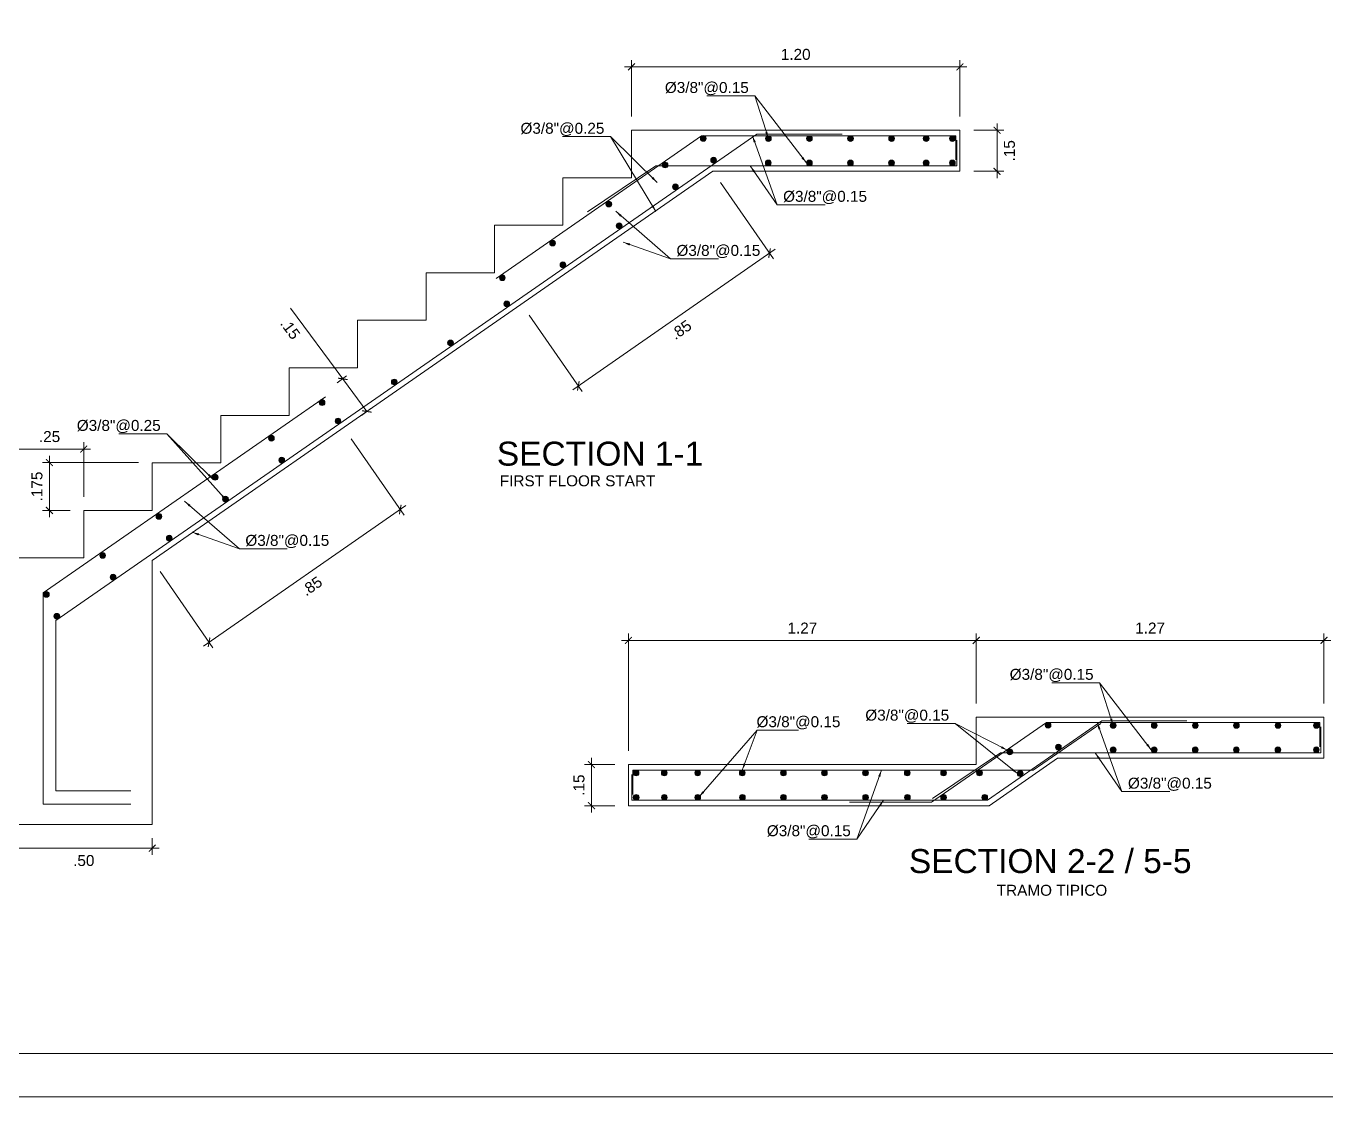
# Model space of a CAD drawing. Header units: millimetres. Extents: x -59 to 123, y 54 to 155.
# Drawn here: x -3.4 to 6.09, y 54.35 to 62.17 of the extents above; entities that cross this region are included whole.
import ezdxf

# ---------------------------------------------------------------- set-up
doc = ezdxf.new("R2010")
doc.units = ezdxf.units.MM
doc.linetypes.add('CONTINUA', pattern=[0])
doc.layers.get('0').update_dxf_attribs({"lineweight": 9})
doc.layers.get('Defpoints').update_dxf_attribs({"lineweight": 0})
for name, color, linetype, lineweight in [('ACERO', 150, 'CONTINUA', 40), ('COTA', 4, 'Continuous', 9), ('DET-CORTE', 86, 'Continuous', 50), ('pluma2', 4, 'Continuous', 20)]:
    doc.layers.add(name, color=color, linetype=linetype, lineweight=lineweight)
doc.layers.add('TEXTO', color=2, linetype='Continuous')
doc.styles.add('estilo1', font='arial.ttf')
doc.styles.add('LUIS', font='arial.ttf')
doc.dimstyles.new('luis', dxfattribs={"dimtxt": 0.08, "dimasz": 0.05, "dimexe": 0.05, "dimexo": 0.1, "dimgap": 0.05, "dimtad": 2, "dimzin": 4, "dimdsep": 46, "dimtxsty": 'LUIS', "dimblk": 'ARCHTICK', "dimcen": 2, "dimdle": 0.05, "dimclrd": 256, "dimclre": 256, "dimclrt": 56, "dimaunit": 1, "dimadec": 0, "dimazin": 0, "dimtfac": 1, "dimtix": 1, "dimtmove": 0, "dimatfit": 3, "dimfxl": 1, "dimlwd": -1, "dimlwe": -1, "dimarcsym": 0})

# ---------------------------------------------------------------- blocks, each defined once
blk = doc.blocks.new('_ArchTick')
at = {"color": 0, "linetype": 'ByBlock', "const_width": 0.15}
blk.add_lwpolyline([(-0.5, -0.5), (0.5, 0.5)], dxfattribs=at)
blk = doc.blocks.new('*D653')
at = {"layer": 'COTA', "transparency": 16777216}
for p, q in [((-2.5808, 58.9797), (-3.2817, 58.9797)), ((-3.2317, 59.0297), (-3.2317, 58.5807)), ((-3.0808, 58.6307), (-3.2817, 58.6307))]:
    blk.add_line(p, q, dxfattribs=at)
at = {"layer": 'Defpoints', "color": 0, "transparency": 16777216}
for p in [(-2.4808, 58.9797), (-3.2317, 58.6307), (-2.9808, 58.6307)]:
    blk.add_point(p, dxfattribs=at)
at = {"layer": 'COTA', "transparency": 16777216, "xscale": 0.05, "yscale": 0.05, "zscale": 0.05}
for p, rotation in [((-3.2317, 58.9797), 90), ((-3.2317, 58.6307), 270)]:
    blk.add_blockref('_ArchTick', p, dxfattribs=dict(at, rotation=rotation))
at = {"layer": 'COTA', "color": 56, "lineweight": 5, "transparency": 16777216, "insert": (-3.3225, 58.8052), "char_height": 0.08, "attachment_point": 5, "rotation": 90, "style": 'LUIS'}
blk.add_mtext('.175', dxfattribs=at)
blk = doc.blocks.new('*D654')
at = {"layer": 'COTA', "transparency": 16777216}
for p, q in [((-3.5308, 59.0785), (-2.9308, 59.0785)), ((-3.4808, 58.3682), (-3.4808, 59.1285)), ((-2.9808, 58.7307), (-2.9808, 59.1285))]:
    blk.add_line(p, q, dxfattribs=at)
at = {"layer": 'Defpoints', "color": 0, "transparency": 16777216}
for p in [(-2.9808, 59.0785), (-2.9808, 58.6307), (-3.4808, 58.2682)]:
    blk.add_point(p, dxfattribs=at)
at = {"layer": 'COTA', "transparency": 16777216, "xscale": 0.05, "yscale": 0.05, "zscale": 0.05, "rotation": 180}
blk.add_blockref('_ArchTick', (-3.4808, 59.0785), dxfattribs=at)
at = {"layer": 'COTA', "transparency": 16777216, "xscale": 0.05, "yscale": 0.05, "zscale": 0.05}
blk.add_blockref('_ArchTick', (-2.9808, 59.0785), dxfattribs=at)
at = {"layer": 'COTA', "color": 56, "lineweight": 5, "transparency": 16777216, "insert": (-3.2308, 59.1693), "char_height": 0.08, "attachment_point": 5, "style": 'LUIS'}
blk.add_mtext('.25', dxfattribs=at)
blk = doc.blocks.new('*D657')
at = {"layer": 'COTA', "transparency": 16777216}
for p, q in [((3.6897, 61.4567), (3.6897, 61.0567)), ((3.5192, 61.4067), (3.7397, 61.4067)), ((3.5192, 61.1067), (3.7397, 61.1067))]:
    blk.add_line(p, q, dxfattribs=at)
at = {"layer": 'Defpoints', "color": 0, "transparency": 16777216}
for p in [(3.4192, 61.4067), (3.4192, 61.1067), (3.6897, 61.1067)]:
    blk.add_point(p, dxfattribs=at)
at = {"layer": 'COTA', "transparency": 16777216, "xscale": 0.05, "yscale": 0.05, "zscale": 0.05}
for p, rotation in [((3.6897, 61.4067), 90), ((3.6897, 61.1067), 270)]:
    blk.add_blockref('_ArchTick', p, dxfattribs=dict(at, rotation=rotation))
at = {"layer": 'COTA', "color": 56, "lineweight": 5, "transparency": 16777216, "insert": (3.7805, 61.2567), "char_height": 0.08, "attachment_point": 5, "rotation": 90, "style": 'LUIS'}
blk.add_mtext('.15', dxfattribs=at)
blk = doc.blocks.new('*D1000')
at = {"layer": 'COTA', "transparency": 16777216}
for p, q in [((-3.4808, 56.2367), (-3.4808, 56.1143)), ((-2.4808, 56.2367), (-2.4808, 56.1143)), ((-2.4308, 56.1643), (-3.5308, 56.1643))]:
    blk.add_line(p, q, dxfattribs=at)
at = {"layer": 'Defpoints', "color": 0, "transparency": 16777216}
for p in [(-3.4808, 56.3367), (-2.4808, 56.3367), (-3.4808, 56.1643)]:
    blk.add_point(p, dxfattribs=at)
at = {"layer": 'COTA', "transparency": 16777216, "xscale": 0.05, "yscale": 0.05, "zscale": 0.05, "rotation": 180}
blk.add_blockref('_ArchTick', (-3.4808, 56.1643), dxfattribs=at)
at = {"layer": 'COTA', "transparency": 16777216, "xscale": 0.05, "yscale": 0.05, "zscale": 0.05}
blk.add_blockref('_ArchTick', (-2.4808, 56.1643), dxfattribs=at)
at = {"layer": 'COTA', "color": 56, "lineweight": 5, "transparency": 16777216, "insert": (-2.9808, 56.0735), "char_height": 0.08, "attachment_point": 5, "style": 'LUIS'}
blk.add_mtext('.50', dxfattribs=at)
blk = doc.blocks.new('*D658')
at = {"layer": 'COTA', "transparency": 16777216}
for p, q in [((-1.0893, 59.5912), (-1.4715, 60.1069)), ((-1.0611, 59.6121), (-1.1295, 59.5615)), ((-0.9128, 59.3531), (-1.1191, 59.6314)), ((-0.8847, 59.374), (-0.953, 59.3234))]:
    blk.add_line(p, q, dxfattribs=at)
at = {"layer": 'Defpoints', "color": 0, "transparency": 16777216}
for p in [(-0.9808, 59.6717), (-0.9128, 59.3531), (-0.8043, 59.4336)]:
    blk.add_point(p, dxfattribs=at)
at = {"layer": 'COTA', "transparency": 16777216, "xscale": 0.05, "yscale": 0.05, "zscale": 0.05}
for p, rotation in [((-1.0893, 59.5912), 126.5460230882835), ((-0.9128, 59.3531), 306.5460230882835)]:
    blk.add_blockref('_ArchTick', p, dxfattribs=dict(at, rotation=rotation))
at = {"layer": 'COTA', "color": 56, "lineweight": 5, "transparency": 16777216, "insert": (-1.4728, 59.9561), "char_height": 0.08, "attachment_point": 5, "rotation": 306.54602, "style": 'LUIS'}
blk.add_mtext('.15', dxfattribs=at)
blk = doc.blocks.new('*D660')
at = {"layer": 'COTA', "transparency": 16777216}
for p, q in [((-1.0272, 59.1526), (-0.6408, 58.5959)), ((-2.107, 57.6392), (-0.6282, 58.6655)), ((-2.4238, 58.1833), (-2.0374, 57.6267))]:
    blk.add_line(p, q, dxfattribs=at)
at = {"layer": 'Defpoints', "color": 0, "transparency": 16777216}
for p in [(-1.0842, 59.2348), (-0.6693, 58.637), (-2.4808, 58.2655)]:
    blk.add_point(p, dxfattribs=at)
at = {"layer": 'COTA', "transparency": 16777216, "xscale": 0.05, "yscale": 0.05, "zscale": 0.05}
for p, rotation in [((-0.6693, 58.637), 34.76064800282512), ((-2.0659, 57.6677), 214.7606480028251)]:
    blk.add_blockref('_ArchTick', p, dxfattribs=dict(at, rotation=rotation))
at = {"layer": 'COTA', "color": 56, "lineweight": 5, "transparency": 16777216, "insert": (-1.3158, 58.0777), "char_height": 0.08, "attachment_point": 5, "rotation": 34.76065, "style": 'LUIS'}
blk.add_mtext('.85', dxfattribs=at)
blk = doc.blocks.new('*D661')
at = {"layer": 'COTA', "transparency": 16777216}
for p, q in [((1.6701, 61.0245), (2.0565, 60.4678)), ((0.5903, 59.5111), (2.069, 60.5374)), ((0.2735, 60.0553), (0.6598, 59.4986))]:
    blk.add_line(p, q, dxfattribs=at)
at = {"layer": 'Defpoints', "color": 0, "transparency": 16777216}
for p in [(1.6131, 61.1067), (2.028, 60.5089), (0.2165, 60.1374)]:
    blk.add_point(p, dxfattribs=at)
at = {"layer": 'COTA', "transparency": 16777216, "xscale": 0.05, "yscale": 0.05, "zscale": 0.05}
for p, rotation in [((2.028, 60.5089), 34.7606480028267), ((0.6313, 59.5396), 214.7606480028267)]:
    blk.add_blockref('_ArchTick', p, dxfattribs=dict(at, rotation=rotation))
at = {"layer": 'COTA', "color": 56, "lineweight": 5, "transparency": 16777216, "insert": (1.3814, 59.9496), "char_height": 0.08, "attachment_point": 5, "rotation": 34.76065, "style": 'LUIS'}
blk.add_mtext('.85', dxfattribs=at)
blk = doc.blocks.new('*D1001')
at = {"layer": 'COTA', "transparency": 16777216}
for p, q in [((1.0192, 61.5067), (1.0192, 61.9194)), ((3.4192, 61.5067), (3.4192, 61.9194)), ((0.9692, 61.8694), (3.4692, 61.8694))]:
    blk.add_line(p, q, dxfattribs=at)
at = {"layer": 'Defpoints', "color": 0, "transparency": 16777216}
for p in [(3.4192, 61.8694), (1.0192, 61.4067), (3.4192, 61.4067)]:
    blk.add_point(p, dxfattribs=at)
at = {"layer": 'COTA', "transparency": 16777216, "xscale": 0.05, "yscale": 0.05, "zscale": 0.05, "rotation": 180}
blk.add_blockref('_ArchTick', (1.0192, 61.8694), dxfattribs=at)
at = {"layer": 'COTA', "transparency": 16777216, "xscale": 0.05, "yscale": 0.05, "zscale": 0.05}
blk.add_blockref('_ArchTick', (3.4192, 61.8694), dxfattribs=at)
at = {"layer": 'COTA', "color": 56, "lineweight": 5, "transparency": 16777216, "insert": (2.2192, 61.9602), "char_height": 0.08, "attachment_point": 5, "style": 'LUIS'}
blk.add_mtext('1.20', dxfattribs=at)
blk = doc.blocks.new('*D662')
at = {"layer": 'COTA', "transparency": 16777216}
for p, q in [((6.3483, 57.1713), (6.3483, 56.7713)), ((6.1778, 57.1213), (6.3983, 57.1213)), ((6.1778, 56.8213), (6.3983, 56.8213))]:
    blk.add_line(p, q, dxfattribs=at)
at = {"layer": 'Defpoints', "color": 0, "transparency": 16777216}
for p in [(6.0778, 57.1213), (6.0778, 56.8213), (6.3483, 56.8213)]:
    blk.add_point(p, dxfattribs=at)
at = {"layer": 'COTA', "transparency": 16777216, "xscale": 0.05, "yscale": 0.05, "zscale": 0.05}
for p, rotation in [((6.3483, 57.1213), 90), ((6.3483, 56.8213), 270)]:
    blk.add_blockref('_ArchTick', p, dxfattribs=dict(at, rotation=rotation))
at = {"layer": 'COTA', "color": 56, "lineweight": 5, "transparency": 16777216, "insert": (6.4392, 56.9713), "char_height": 0.08, "attachment_point": 5, "rotation": 90, "style": 'LUIS'}
blk.add_mtext('.15', dxfattribs=at)
blk = doc.blocks.new('*D663')
at = {"layer": 'COTA', "transparency": 16777216}
for p, q in [((3.4878, 57.6813), (6.1278, 57.6813)), ((3.5378, 57.2213), (3.5378, 57.7313)), ((6.0778, 57.2213), (6.0778, 57.7313))]:
    blk.add_line(p, q, dxfattribs=at)
at = {"layer": 'Defpoints', "color": 0, "transparency": 16777216}
for p in [(6.0778, 57.6813), (3.5378, 57.1213), (6.0778, 57.1213)]:
    blk.add_point(p, dxfattribs=at)
at = {"layer": 'COTA', "transparency": 16777216, "xscale": 0.05, "yscale": 0.05, "zscale": 0.05, "rotation": 180}
blk.add_blockref('_ArchTick', (3.5378, 57.6813), dxfattribs=at)
at = {"layer": 'COTA', "transparency": 16777216, "xscale": 0.05, "yscale": 0.05, "zscale": 0.05}
blk.add_blockref('_ArchTick', (6.0778, 57.6813), dxfattribs=at)
at = {"layer": 'COTA', "color": 56, "lineweight": 5, "transparency": 16777216, "insert": (4.8078, 57.7715), "char_height": 0.08, "attachment_point": 5, "style": 'LUIS'}
blk.add_mtext('1.27', dxfattribs=at)
blk = doc.blocks.new('*D664')
at = {"layer": 'COTA', "transparency": 16777216}
for p, q in [((0.7274, 56.8243), (0.7274, 56.4243)), ((0.8978, 56.7743), (0.6774, 56.7743)), ((0.8978, 56.4743), (0.6774, 56.4743))]:
    blk.add_line(p, q, dxfattribs=at)
at = {"layer": 'Defpoints', "color": 0, "transparency": 16777216}
for p in [(0.9978, 56.7743), (0.7274, 56.4743), (0.9978, 56.4743)]:
    blk.add_point(p, dxfattribs=at)
at = {"layer": 'COTA', "transparency": 16777216, "xscale": 0.05, "yscale": 0.05, "zscale": 0.05}
for p, rotation in [((0.7274, 56.7743), 90), ((0.7274, 56.4743), 270)]:
    blk.add_blockref('_ArchTick', p, dxfattribs=dict(at, rotation=rotation))
at = {"layer": 'COTA', "color": 56, "lineweight": 5, "transparency": 16777216, "insert": (0.6365, 56.6243), "char_height": 0.08, "attachment_point": 5, "rotation": 90, "style": 'LUIS'}
blk.add_mtext('.15', dxfattribs=at)
blk = doc.blocks.new('*D1002')
at = {"layer": 'COTA', "transparency": 16777216}
for p, q in [((3.5878, 57.6813), (0.9478, 57.6813)), ((0.9978, 56.8743), (0.9978, 57.7313)), ((3.5378, 57.2213), (3.5378, 57.7313))]:
    blk.add_line(p, q, dxfattribs=at)
at = {"layer": 'Defpoints', "color": 0, "transparency": 16777216}
for p in [(0.9978, 57.6813), (3.5378, 57.1213), (0.9978, 56.7743)]:
    blk.add_point(p, dxfattribs=at)
at = {"layer": 'COTA', "transparency": 16777216, "xscale": 0.05, "yscale": 0.05, "zscale": 0.05, "rotation": 180}
blk.add_blockref('_ArchTick', (0.9978, 57.6813), dxfattribs=at)
at = {"layer": 'COTA', "transparency": 16777216, "xscale": 0.05, "yscale": 0.05, "zscale": 0.05}
blk.add_blockref('_ArchTick', (3.5378, 57.6813), dxfattribs=at)
at = {"layer": 'COTA', "color": 56, "lineweight": 5, "transparency": 16777216, "insert": (2.2678, 57.7715), "char_height": 0.08, "attachment_point": 5, "style": 'LUIS'}
blk.add_mtext('1.27', dxfattribs=at)

msp = doc.modelspace()

# ---------------------------------------------------------------- hatches: boundary and pattern name
at = {"layer": 'ACERO', "lineweight": 5}
for points in [[(1.5466, 61.3678, -1), (1.5408, 61.3262, -1)], [(1.5645, 61.3441, -1), (1.5229, 61.3499, -1)], [(2.0225, 61.3665, -1), (2.0166, 61.3249, -1)], [(2.0403, 61.3428, -1), (1.9988, 61.3486, -1)], [(2.3225, 61.3665, -1), (2.3166, 61.3249, -1)], [(2.3403, 61.3428, -1), (2.2988, 61.3486, -1)], [(2.6225, 61.3665, -1), (2.6166, 61.3249, -1)], [(2.6403, 61.3428, -1), (2.5988, 61.3486, -1)], [(2.9225, 61.3665, -1), (2.9166, 61.3249, -1)], [(2.9403, 61.3428, -1), (2.8988, 61.3486, -1)], [(3.1752, 61.3665, -1), (3.1694, 61.3249, -1)], [(3.1931, 61.3428, -1), (3.1515, 61.3486, -1)], [(3.3667, 61.3665, -1), (3.3609, 61.3249, -1)], [(3.3846, 61.3428, -1), (3.343, 61.3486, -1)], [(1.2676, 61.1737, -1), (1.2618, 61.1321, -1)], [(1.2855, 61.15, -1), (1.2439, 61.1558, -1)], [(1.6225, 61.2087, -1), (1.6167, 61.1671, -1)], [(1.6404, 61.185, -1), (1.5988, 61.1908, -1)], [(2.022, 61.1885, -1), (2.0162, 61.1469, -1)], [(2.0399, 61.1648, -1), (1.9983, 61.1706, -1)], [(2.322, 61.1885, -1), (2.3162, 61.1469, -1)], [(2.3399, 61.1648, -1), (2.2983, 61.1706, -1)], [(2.622, 61.1885, -1), (2.6162, 61.1469, -1)], [(2.6399, 61.1648, -1), (2.5983, 61.1706, -1)], [(2.922, 61.1885, -1), (2.9162, 61.1469, -1)], [(2.9399, 61.1648, -1), (2.8983, 61.1706, -1)], [(3.1747, 61.1885, -1), (3.1689, 61.1469, -1)], [(3.1926, 61.1648, -1), (3.151, 61.1706, -1)], [(3.3663, 61.1885, -1), (3.3605, 61.1469, -1)], [(3.3842, 61.1648, -1), (3.3426, 61.1706, -1)], [(1.3435, 61.0146, -1), (1.3377, 60.973, -1)], [(1.3614, 60.9909, -1), (1.3198, 60.9967, -1)], [(0.8569, 60.8886, -1), (0.8511, 60.847, -1)], [(0.8748, 60.8649, -1), (0.8332, 60.8707, -1)], [(0.9328, 60.7295, -1), (0.927, 60.6879, -1)], [(0.9507, 60.7058, -1), (0.9091, 60.7116, -1)], [(0.4461, 60.6036, -1), (0.4403, 60.562, -1)], [(0.464, 60.5799, -1), (0.4224, 60.5857, -1)], [(0.522, 60.4445, -1), (0.5162, 60.4029, -1)], [(0.5399, 60.4208, -1), (0.4983, 60.4266, -1)], [(0.0793, 60.3504, -1), (0.0735, 60.3088, -1)], [(0.0972, 60.3267, -1), (0.0556, 60.3325, -1)], [(0.1112, 60.1594, -1), (0.1054, 60.1178, -1)], [(0.1291, 60.1357, -1), (0.0875, 60.1415, -1)], [(-0.2995, 59.8743, -1), (-0.3053, 59.8327, -1)], [(-0.2816, 59.8506, -1), (-0.3232, 59.8564, -1)], [(-0.7103, 59.5892, -1), (-0.7161, 59.5476, -1)], [(-0.6924, 59.5655, -1), (-0.734, 59.5713, -1)], [(-1.2375, 59.4383, -1), (-1.2433, 59.3967, -1)], [(-1.2196, 59.4146, -1), (-1.2611, 59.4204, -1)], [(-1.1211, 59.3042, -1), (-1.1269, 59.2626, -1)], [(-1.1032, 59.2805, -1), (-1.1448, 59.2863, -1)], [(-1.6078, 59.1782, -1), (-1.6136, 59.1366, -1)], [(-1.5899, 59.1545, -1), (-1.6315, 59.1603, -1)], [(-1.5319, 59.0191, -1), (-1.5377, 58.9775, -1)], [(-1.514, 58.9954, -1), (-1.5556, 59.0012, -1)], [(-2.0185, 58.8931, -1), (-2.0243, 58.8515, -1)], [(-2.0006, 58.8694, -1), (-2.0422, 58.8752, -1)], [(-1.9426, 58.734, -1), (-1.9484, 58.6924, -1)], [(-1.9247, 58.7103, -1), (-1.9663, 58.7161, -1)], [(-2.4293, 58.608, -1), (-2.4351, 58.5664, -1)], [(-2.4114, 58.5843, -1), (-2.453, 58.5901, -1)], [(-2.3534, 58.4489, -1), (-2.3592, 58.4073, -1)], [(-2.3355, 58.4252, -1), (-2.3771, 58.431, -1)], [(-2.8401, 58.323, -1), (-2.8459, 58.2814, -1)], [(-2.8222, 58.2993, -1), (-2.8638, 58.3051, -1)], [(-2.7642, 58.1639, -1), (-2.77, 58.1223, -1)], [(-2.7463, 58.1402, -1), (-2.7879, 58.146, -1)], [(-3.2508, 58.0379, -1), (-3.2566, 57.9963, -1)], [(-3.2329, 58.0142, -1), (-3.2745, 58.02, -1)], [(-3.1749, 57.8788, -1), (-3.1807, 57.8372, -1)], [(-3.157, 57.8551, -1), (-3.1986, 57.8609, -1)], [(4.0652, 57.0824, -1), (4.0594, 57.0408, -1)], [(4.0831, 57.0587, -1), (4.0415, 57.0645, -1)], [(4.5411, 57.0811, -1), (4.5353, 57.0395, -1)], [(4.559, 57.0574, -1), (4.5174, 57.0632, -1)], [(4.8411, 57.0811, -1), (4.8353, 57.0395, -1)], [(4.859, 57.0574, -1), (4.8174, 57.0632, -1)], [(5.1411, 57.0811, -1), (5.1353, 57.0395, -1)], [(5.159, 57.0574, -1), (5.1174, 57.0632, -1)], [(5.4411, 57.0811, -1), (5.4353, 57.0395, -1)], [(5.459, 57.0574, -1), (5.4174, 57.0632, -1)], [(5.7448, 57.0811, -1), (5.739, 57.0395, -1)], [(5.7627, 57.0574, -1), (5.7211, 57.0632, -1)], [(6.0254, 57.0811, -1), (6.0196, 57.0395, -1)], [(6.0433, 57.0574, -1), (6.0017, 57.0632, -1)], [(3.7863, 56.8883, -1), (3.7805, 56.8467, -1)], [(3.8042, 56.8646, -1), (3.7626, 56.8704, -1)], [(4.1411, 56.9233, -1), (4.1353, 56.8817, -1)], [(4.159, 56.8996, -1), (4.1174, 56.9054, -1)], [(4.5406, 56.9031, -1), (4.5348, 56.8615, -1)], [(4.5585, 56.8794, -1), (4.5169, 56.8852, -1)], [(4.8406, 56.9031, -1), (4.8348, 56.8615, -1)], [(4.8585, 56.8794, -1), (4.8169, 56.8852, -1)], [(5.1406, 56.9031, -1), (5.1348, 56.8615, -1)], [(5.1585, 56.8794, -1), (5.1169, 56.8852, -1)], [(5.4406, 56.9031, -1), (5.4348, 56.8615, -1)], [(5.4585, 56.8794, -1), (5.4169, 56.8852, -1)], [(5.7443, 56.9031, -1), (5.7385, 56.8615, -1)], [(5.7622, 56.8794, -1), (5.7206, 56.8852, -1)], [(6.0249, 56.9031, -1), (6.0191, 56.8615, -1)], [(6.0428, 56.8794, -1), (6.0012, 56.8852, -1)], [(1.0503, 56.7341, 1), (1.0561, 56.6925, 1)], [(1.0324, 56.7104, 1), (1.074, 56.7162, 1)], [(1.2563, 56.7341, 1), (1.2621, 56.6925, 1)], [(1.2384, 56.7104, 1), (1.28, 56.7162, 1)], [(1.5002, 56.7341, 1), (1.506, 56.6925, 1)], [(1.4823, 56.7104, 1), (1.5239, 56.7162, 1)], [(1.8262, 56.7341, 1), (1.832, 56.6925, 1)], [(1.8083, 56.7104, 1), (1.8499, 56.7162, 1)], [(2.1262, 56.7341, 1), (2.132, 56.6925, 1)], [(2.1083, 56.7104, 1), (2.1499, 56.7162, 1)], [(2.4262, 56.7341, 1), (2.432, 56.6925, 1)], [(2.4083, 56.7104, 1), (2.4499, 56.7162, 1)], [(2.7262, 56.7341, 1), (2.732, 56.6925, 1)], [(2.7083, 56.7104, 1), (2.7499, 56.7162, 1)], [(3.0314, 56.7341, 1), (3.0372, 56.6925, 1)], [(3.0135, 56.7104, 1), (3.0551, 56.7162, 1)], [(3.2963, 56.7341, 1), (3.3021, 56.6925, 1)], [(3.2784, 56.7104, 1), (3.32, 56.7162, 1)], [(3.559, 56.7341, 1), (3.5648, 56.6925, 1)], [(3.5411, 56.7104, 1), (3.5827, 56.7162, 1)], [(3.8622, 56.7292, -1), (3.8564, 56.6876, -1)], [(3.8801, 56.7055, -1), (3.8385, 56.7113, -1)], [(1.0508, 56.5561, 1), (1.0566, 56.5145, 1)], [(1.0329, 56.5324, 1), (1.0745, 56.5382, 1)], [(1.2568, 56.5561, 1), (1.2626, 56.5145, 1)], [(1.2389, 56.5324, 1), (1.2805, 56.5382, 1)], [(1.5006, 56.5561, 1), (1.5065, 56.5145, 1)], [(1.4828, 56.5324, 1), (1.5243, 56.5382, 1)], [(1.8267, 56.5561, 1), (1.8325, 56.5145, 1)], [(1.8088, 56.5324, 1), (1.8504, 56.5382, 1)], [(2.1267, 56.5561, 1), (2.1325, 56.5145, 1)], [(2.1088, 56.5324, 1), (2.1504, 56.5382, 1)], [(2.4267, 56.5561, 1), (2.4325, 56.5145, 1)], [(2.4088, 56.5324, 1), (2.4504, 56.5382, 1)], [(2.7267, 56.5561, 1), (2.7325, 56.5145, 1)], [(2.7088, 56.5324, 1), (2.7504, 56.5382, 1)], [(3.0319, 56.5561, 1), (3.0377, 56.5145, 1)], [(3.014, 56.5324, 1), (3.0556, 56.5382, 1)], [(3.2968, 56.5561, 1), (3.3026, 56.5145, 1)], [(3.2789, 56.5324, 1), (3.3205, 56.5382, 1)], [(3.5968, 56.5561, 1), (3.6026, 56.5145, 1)], [(3.5789, 56.5324, 1), (3.6205, 56.5382, 1)]]:
    msp.add_hatch(color=256, dxfattribs=at).paths.add_polyline_path(points)

# ---------------------------------------------------------------- linework, layer by layer
for p, q in [((1.9355, 61.3791), (-3.1848, 57.8256)), ((1.5317, 61.3667), (0.0305, 60.3248)), ((1.5317, 61.3667), (3.3882, 61.3667)), ((1.9355, 61.3791), (2.558, 61.3791)), ((3.3882, 61.3667), (3.3882, 61.1896)), ((3.3951, 61.1467), (3.3951, 61.3353)), ((1.197, 61.1467), (3.3951, 61.1467)), ((-1.2141, 59.4611), (-3.2782, 58.0286)), ((-3.2782, 58.0286), (-3.2782, 56.4854)), ((-3.1848, 57.8256), (-3.1848, 56.583)), ((4.0504, 57.0813), (3.2114, 56.4991)), ((4.4542, 57.0937), (3.6192, 56.5143)), ((3.9538, 56.7343), (4.4481, 57.0743)), ((4.0504, 57.0813), (6.0468, 57.0813)), ((4.4542, 57.0937), (5.0766, 57.0937)), ((6.0468, 57.0813), (6.0468, 56.9042)), ((6.0538, 56.8613), (6.0538, 57.0499)), ((3.7156, 56.8613), (6.0538, 56.8613)), ((1.0219, 56.5143), (1.0219, 56.7029)), ((3.9538, 56.7343), (1.0289, 56.7343)), ((1.0289, 56.7343), (1.0289, 56.5572)), ((-3.1848, 56.583), (-2.6374, 56.583)), ((3.6192, 56.5143), (1.0219, 56.5143)), ((3.2114, 56.4991), (2.6114, 56.4991)), ((-3.2782, 56.4854), (-2.6374, 56.4854))]:
    msp.add_line(p, q, dxfattribs=at)
at = {"layer": 'ACERO', "linetype": 'Continuous', "lineweight": 5, "ltscale": 0.01}
for p, q in [((1.197, 61.1467), (0.6992, 60.8116)), ((3.7156, 56.8613), (3.2179, 56.5263))]:
    msp.add_line(p, q, dxfattribs=at)
at = {"layer": 'ACERO', "lineweight": 5}
for centre in [(1.5437, 61.347), (2.0196, 61.3457), (2.3196, 61.3457), (2.6196, 61.3457), (2.9196, 61.3457), (3.1723, 61.3457), (3.3638, 61.3457), (1.2647, 61.1529), (1.6196, 61.1879), (2.0191, 61.1677), (2.3191, 61.1677), (2.6191, 61.1677), (2.9191, 61.1677), (3.1718, 61.1677), (3.3634, 61.1677), (1.3406, 60.9938), (0.854, 60.8678), (0.9299, 60.7087), (0.4432, 60.5828), (0.5191, 60.4237), (0.0764, 60.3296), (0.1083, 60.1386), (-0.3024, 59.8535), (-0.7132, 59.5684), (-1.2404, 59.4175), (-1.124, 59.2834), (-1.6107, 59.1574), (-1.5348, 58.9983), (-2.0214, 58.8723), (-1.9455, 58.7132), (-2.4322, 58.5872), (-2.3563, 58.4281), (-2.843, 58.3022), (-2.7671, 58.1431), (-3.2537, 58.0171), (-3.1778, 57.858), (4.0623, 57.0616), (4.5382, 57.0603), (4.8382, 57.0603), (5.1382, 57.0603), (5.4382, 57.0603), (5.7419, 57.0603), (6.0225, 57.0603), (3.7834, 56.8675), (4.1382, 56.9025), (4.5377, 56.8823), (4.8377, 56.8823), (5.1377, 56.8823), (5.4377, 56.8823), (5.7414, 56.8823), (6.022, 56.8823), (1.0532, 56.7133), (1.2592, 56.7133), (1.5031, 56.7133), (1.8291, 56.7133), (2.1291, 56.7133), (2.4291, 56.7133), (2.7291, 56.7133), (3.0343, 56.7133), (3.2992, 56.7133), (3.5619, 56.7133), (3.8593, 56.7084), (1.0537, 56.5353), (1.2597, 56.5353), (1.5035, 56.5353), (1.8296, 56.5353), (2.1296, 56.5353), (2.4296, 56.5353), (2.7296, 56.5353), (3.0348, 56.5353), (3.2997, 56.5353), (3.5997, 56.5353)]:
    msp.add_circle(centre, 0.021, dxfattribs=at)
at = {"layer": 'Defpoints', "lineweight": 5, "ltscale": 0.5}
msp.add_lwpolyline([(-14.6883, 54.3471), (29.5617, 54.3471), (29.5617, 84.1298), (-14.6883, 84.1298)], close=True, dxfattribs=at)
at = {"layer": 'DET-CORTE', "lineweight": 5, "ltscale": 0.5}
msp.add_lwpolyline([(-14.3704, 54.6651), (29.2437, 54.6651), (29.2437, 83.8118), (-14.3704, 83.8118)], close=True, dxfattribs=at)
at = {"layer": 'pluma2', "lineweight": 5}
for p, q in [((3.4192, 61.4067), (3.4192, 61.1067)), ((-2.4808, 58.2655), (1.6131, 61.1067)), ((6.0778, 57.1213), (6.0778, 56.8213)), ((3.6317, 56.4743), (4.1317, 56.8213)), ((0.9978, 56.7743), (0.9978, 56.4743))]:
    msp.add_line(p, q, dxfattribs=at)
at = {"layer": 'pluma2', "linetype": 'Continuous', "lineweight": 5, "ltscale": 0.01}
for p, q in [((1.6131, 61.1067), (3.4192, 61.1067)), ((-2.4808, 56.3367), (-2.4808, 58.2655)), ((4.1317, 56.8213), (6.0778, 56.8213)), ((3.6317, 56.4743), (0.9978, 56.4743)), ((-3.4808, 56.3367), (-2.4808, 56.3367))]:
    msp.add_line(p, q, dxfattribs=at)
for points in [[(1.0192, 61.0597), (1.0192, 61.4067), (3.4192, 61.4067)], [(0.5192, 60.7127), (0.5192, 61.0597), (1.0192, 61.0597)], [(0.0192, 60.3657), (0.0192, 60.7127), (0.5192, 60.7127)], [(-0.4808, 60.0187), (-0.4808, 60.3657), (0.0192, 60.3657)], [(-0.9808, 59.6717), (-0.9808, 60.0187), (-0.4808, 60.0187)], [(-1.4808, 59.3247), (-1.4808, 59.6717), (-0.9808, 59.6717)], [(-1.9808, 58.9777), (-1.9808, 59.3247), (-1.4808, 59.3247)], [(-2.4808, 58.6307), (-2.4808, 58.9777), (-1.9808, 58.9777)], [(-2.9808, 58.2837), (-2.9808, 58.6307), (-2.4808, 58.6307)], [(-3.4808, 57.9367), (-3.4808, 58.2837), (-2.9808, 58.2837)], [(6.0778, 57.1213), (3.5378, 57.1213), (3.5378, 56.7743), (0.9978, 56.7743)]]:
    msp.add_lwpolyline(points, dxfattribs=at)

# ---------------------------------------------------------------- texts
at = {"layer": 'TEXTO', "lineweight": 5, "ltscale": 0.1, "style": 'estilo1'}
for s, p in [('Ø3/8"@0.15', (1.2635, 61.6788)), ('Ø3/8"@0.25', (0.2088, 61.381)), ('Ø3/8"@0.15', (2.1272, 60.884)), ('Ø3/8"@0.15', (1.348, 60.4891)), ('Ø3/8"@0.25', (-3.0319, 59.2111)), ('FIRST FLOOR START', (0.0579, 58.8068)), ('Ø3/8"@0.15', (-1.8007, 58.3717)), ('Ø3/8"@0.15', (3.7822, 57.3934)), ('Ø3/8"@0.15', (2.7274, 57.0956)), ('Ø3/8"@0.15', (1.9328, 57.0476)), ('Ø3/8"@0.15', (4.6459, 56.5986)), ('Ø3/8"@0.15', (2.0085, 56.2516)), ('TRAMO TIPICO', (3.6878, 55.8166))]:
    msp.add_text(s, height=0.08, dxfattribs=at).set_placement(p)
at = {"layer": 'TEXTO', "lineweight": 5, "style": 'LUIS'}
for s, p in [('SECTION 1-1', (0.0362, 58.9576)), ('SECTION 2-2 / 5-5', (3.046, 55.9824))]:
    msp.add_text(s, height=0.175, dxfattribs=at).set_placement(p)

# ---------------------------------------------------------------- dimensions: what is measured, and where the dimension line sits
at = {"layer": 'COTA', "lineweight": 5}
for base, p1, p2, picture, middle in [((3.4192, 61.8694), (1.0192, 61.4067), (3.4192, 61.4067), '*D1001', (2.2192, 61.9602)), ((-2.9808, 59.0785), (-3.4808, 58.2682), (-2.9808, 58.6307), '*D654', (-3.2308, 59.1693)), ((6.0778, 57.6813), (3.5378, 57.1213), (6.0778, 57.1213), '*D663', (4.8078, 57.7715))]:
    dim = msp.add_linear_dim(base=base, p1=p1, p2=p2, dimstyle='luis', override={"dimlfac": 0.5}, dxfattribs=at)
    dim.commit()
    dim.dimension.update_dxf_attribs({"geometry": picture, "text_midpoint": middle})
for base, p1, p2, angle, override, picture, middle in [((3.6897, 61.1067), (3.4192, 61.4067), (3.4192, 61.1067), 90, {"dimlfac": 0.5}, '*D657', (3.7805, 61.2567)), ((-3.2316981705, 58.6306692927), (-2.4807951641, 58.9796692927), (-2.9807951641, 58.6306692927), 90, {"dimdec": 3, "dimlfac": 0.5}, '*D653', (-3.3225440095, 58.8051692927)), ((0.9978, 57.6813), (3.5378, 57.1213), (0.9978, 56.7743), 180, {"dimlfac": 0.5}, '*D1002', (2.2678, 57.7715)), ((6.3483, 56.8213), (6.0778, 57.1213), (6.0778, 56.8213), 90, {"dimlfac": 0.5}, '*D662', (6.4392, 56.9713)), ((0.7274, 56.4743), (0.9978, 56.7743), (0.9978, 56.4743), 90, {"dimlfac": 0.5}, '*D664', (0.6365, 56.6243)), ((-3.4808, 56.1643), (-2.4808, 56.3367), (-3.4808, 56.3367), 180, {"dimlfac": 0.5}, '*D1000', (-2.9808, 56.0735))]:
    dim = msp.add_linear_dim(base=base, p1=p1, p2=p2, angle=angle, dimstyle='luis', override=override, dxfattribs=at)
    dim.commit()
    dim.dimension.update_dxf_attribs({"geometry": picture, "text_midpoint": middle})
for p1, p2, picture, middle in [((0.2165, 60.1374), (1.6131, 61.1067), '*D661', (1.3814, 59.9496)), ((-2.4808, 58.2655), (-1.0842, 59.2348), '*D660', (-1.3158, 58.0777))]:
    dim = msp.add_aligned_dim(p1=p1, p2=p2, distance=-0.7276, dimstyle='luis', override={"dimlfac": 0.5}, dxfattribs=at)
    dim.commit()
    dim.dimension.update_dxf_attribs({"geometry": picture, "text_midpoint": middle})
dim = msp.add_linear_dim(base=(-0.9128, 59.3531), p1=(-0.9808, 59.6717), p2=(-0.8043, 59.4336), angle=306.54602, dimstyle='luis', override={"dimlfac": 0.5}, dxfattribs=at)
dim.commit()
dim.dimension.update_dxf_attribs({"geometry": '*D658', "text_midpoint": (-1.3998, 60.0102), "dimtype": 161})

# ---------------------------------------------------------------- leaders
for points in [[(2.2981, 61.1677), (1.9202, 61.6579), (1.5701, 61.6579)], [(2.0196, 61.3457), (1.9202, 61.6579), (1.5701, 61.6579)], [(1.1986, 60.8126), (0.8655, 61.3601), (0.5154, 61.3601)], [(1.2083, 61.0246), (0.8655, 61.3601), (0.5154, 61.3601)], [(1.9027, 61.3667), (2.0835, 60.8631), (2.4336, 60.8631)], [(1.8871, 61.1467), (2.0835, 60.8631), (2.4336, 60.8631)], [(0.9043, 60.815), (1.3042, 60.4682), (1.6543, 60.4682)], [(0.96, 60.5885), (1.3042, 60.4682), (1.6543, 60.4682)], [(-1.9344, 58.6976), (-2.3752, 59.1902), (-2.7253, 59.1902)], [(-2.0324, 58.8547), (-2.3752, 59.1902), (-2.7253, 59.1902)], [(-2.2444, 58.6975), (-1.8444, 58.3508), (-1.4943, 58.3508)], [(-2.1887, 58.471), (-1.8444, 58.3508), (-1.4943, 58.3508)], [(4.8167, 56.8823), (4.4389, 57.3725), (4.0888, 57.3725)], [(4.5382, 57.0603), (4.4389, 57.3725), (4.0888, 57.3725)], [(3.7658, 56.8791), (3.3842, 57.0747), (3.0341, 57.0747)], [(3.8383, 56.7084), (3.3842, 57.0747), (3.0341, 57.0747)], [(4.4213, 57.0813), (4.6022, 56.5777), (4.9523, 56.5777)], [(1.5113, 56.5365), (1.9376, 57.0267), (2.2392, 57.0267)], [(1.8291, 56.7343), (1.9376, 57.0267), (2.2392, 57.0267)], [(4.4057, 56.8613), (4.6022, 56.5777), (4.9523, 56.5777)], [(2.846, 56.7343), (2.6652, 56.2307), (2.3151, 56.2307)], [(2.8616, 56.5143), (2.6652, 56.2307), (2.3151, 56.2307)]]:
    msp.add_leader(points, dimstyle='luis', override={"dimlfac": 0.5}, dxfattribs=at)

doc.saveas('drawing.dxf')
